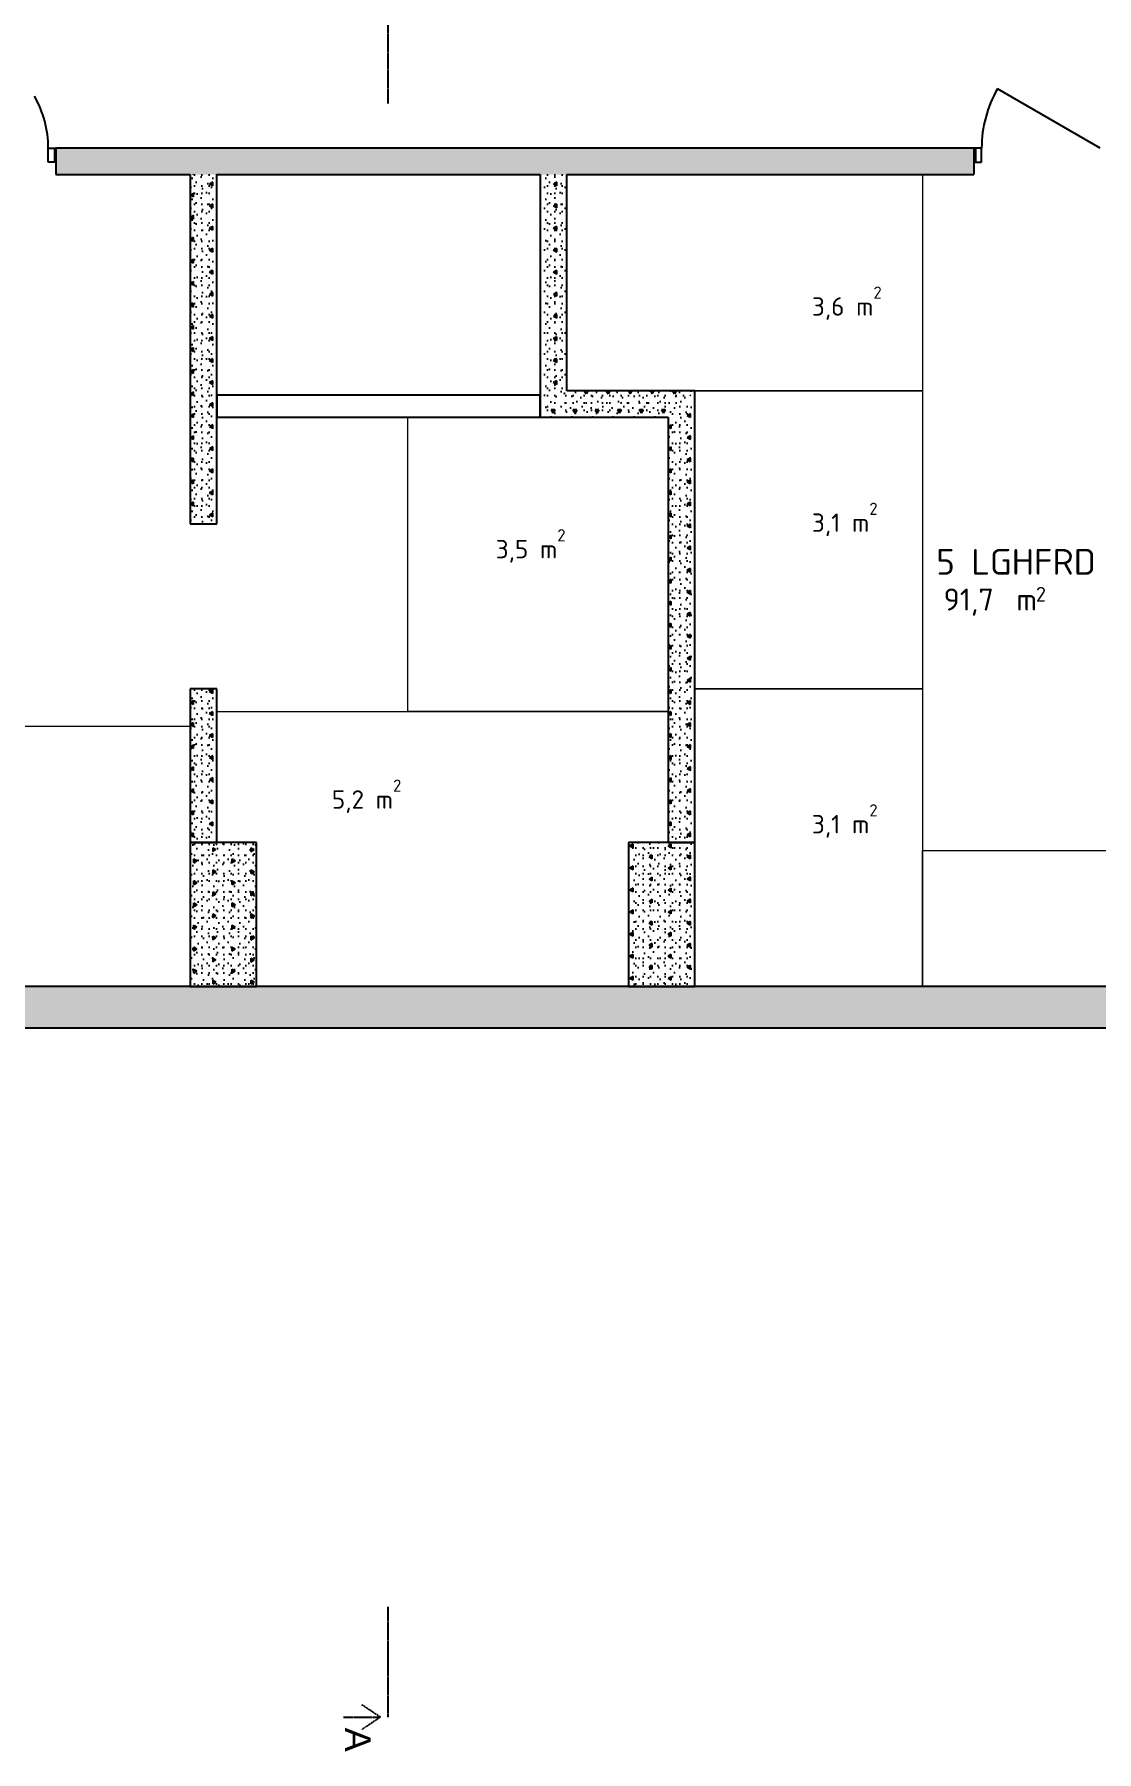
# Model space of a CAD drawing. Header units: millimetres. Extents: x -214 to 76936, y -5099 to 21069.
# Drawn here: x 13336 to 20559, y -5095 to 6581 of the extents above; entities that cross this region are included whole.
import ezdxf
from ezdxf.enums import TextEntityAlignment as Align

# ---------------------------------------------------------------- set-up
doc = ezdxf.new("R2010")
doc.units = ezdxf.units.MM
doc.header["$MEASUREMENT"] = 0
doc.linetypes.add('A_PSTRECK_2', pattern=[3.8, 2.2, -0.7, 0.2, -0.7])
doc.linetypes.add('DASHED_4', pattern=[7, 4, -3])
for name, color, linetype in [('A--------JA', 3, 'A_PSTRECK_2'), ('A-01SB-----', 3, 'Continuous'), ('A-01SC-----', 7, 'Continuous'), ('A-27B------', 7, 'Continuous'), ('A-42-------', 1, 'Continuous'), ('A-A-BIA----', 4, 'DASHED_4')]:
    doc.layers.add(name, color=color, linetype=linetype)
doc.layers.add('A-45C---E--', color=1, linetype='Continuous', lineweight=0)
doc.layers.add('A-A-RUA----', color=3, linetype='Continuous', lineweight=0)
doc.styles.add('GENERATED_STYLE_1', font='arial.ttf')
doc.styles.add('ISO', font='')
doc.styles.get('ISO').set_extended_font_data('ISOCPEUR')
pattern_1 = [(90, (0, 0), (-259.8076, 0), [25, -125]), (90, (-129.9, 75), (-259.8076, 0), [25, -125]), (150, (0, 0), (129.9038, 225), [25, -125]), (150, (9e-15, 150), (129.9038, 225), [25, -125]), (210, (2e-15, 25), (-129.9038, 225), [25, -125]), (210, (1e-14, 175), (-129.9038, 225), [25, -125]), (90, (-25, 2e-15), (-50, 0), [0, -50, 0, -75]), (135, (-25, 25), (35.35534, 35.35534), [0, -37.5, 0, -62.5])]
pattern_2 = [(0, (0, 0), (0, 259.8076), [25, -125]), (0, (75, 129.9), (0, 259.8076), [25, -125]), (60, (0, 0), (-225, 129.9038), [25, -125]), (60, (150, 0), (-225, 129.9038), [25, -125]), (120, (25, 0), (225, 129.9038), [25, -125]), (120, (175, 0), (225, 129.9038), [25, -125]), (0, (0, 25), (0, 50), [0, -50, 0, -75]), (45, (25, 25), (-35.35534, 35.35534), [0, -37.5, 0, -62.5])]
pattern_3 = [(0, (0, 0), (0, 600), [])]

# ---------------------------------------------------------------- blocks, each defined once
blk = doc.blocks.new('5 LGHFRD_016_8', base_point=(20068, 2867))
at = {"layer": 'A-A-RUA----', "style": 'ISO'}
for tag, height, p in [('ROOM_NAME', 175, (19468, 3082)), ('bFrame', 150, (19518, 2813)), ('DUMMY_377', 150, (19917, 2813)), ('DUMMY_378', 100, (20146, 2824))]:
    blk.add_attdef(tag, text='', height=height, dxfattribs=at).set_placement(p, align=Align.TOP_LEFT)

msp = doc.modelspace()

# ---------------------------------------------------------------- hatches: boundary and pattern name
at = {"layer": 'A-01SC-----', "linetype": 'Continuous'}
h = msp.add_hatch(dxfattribs=at)
h.set_pattern_fill('BETONG__STD_', color=256, style=0, pattern_type=2)
h.set_pattern_definition(pattern_2)
h.paths.add_polyline_path([(76756, 107), (196, 107), (196, -173), (76756, -173)])
at = {"layer": 'A-27B------', "linetype": 'Continuous'}
h = msp.add_hatch(dxfattribs=at)
h.set_pattern_fill('BETONG__STD_', color=256, style=0, pattern_type=2)
h.set_pattern_definition(pattern_2)
h.paths.add_polyline_path([(13483, 5807), (13483, 5712), (13483, 5627), (19725, 5627), (19725, 5712), (19725, 5807)])
h = msp.add_hatch(dxfattribs=at)
h.set_pattern_fill('BETONG__STD_', color=256, style=0, pattern_type=2)
h.set_pattern_definition(pattern_1)
h.paths.add_polyline_path([(14396, 5627), (14396, 3252), (14576, 3252), (14576, 5627)])
h = msp.add_hatch(dxfattribs=at)
h.set_pattern_fill('BETONG__STD_', color=256, style=0, pattern_type=2)
h.set_pattern_definition(pattern_1)
h.paths.add_polyline_path([(16776, 5627), (16776, 3977), (16956, 4157), (16956, 5627)])
h = msp.add_hatch(dxfattribs=at)
h.set_pattern_fill('BETONG__STD_', color=256, style=0, pattern_type=2)
h.set_pattern_definition([(180, (0, 0), (0, 259.8076), [25, -125]), (180, (-75, -129.9), (0, 259.8076), [25, -125]), (240, (0, 0), (-225, 129.9038), [25, -125]), (240, (-150, 2e-14), (-225, 129.9038), [25, -125]), (300, (-25, 3e-15), (225, 129.9038), [25, -125]), (300, (-175, 2e-14), (225, 129.9038), [25, -125]), (180, (-3e-15, -25), (0, 50), [0, -50, 0, -75]), (225, (-25, -25), (-35.35534, 35.35534), [0, -37.5, 0, -62.5])])
h.paths.add_polyline_path([(16776, 3977), (17646, 3977), (17826, 4157), (16956, 4157)])
h = msp.add_hatch(dxfattribs=at)
h.set_pattern_fill('BETONG__STD_', color=256, style=0, pattern_type=2)
h.set_pattern_definition(pattern_1)
h.paths.add_polyline_path([(17646, 3977), (17646, 1087), (17826, 1087), (17826, 4157)])
h = msp.add_hatch(dxfattribs=at)
h.set_pattern_fill('BETONG__STD_', color=256, style=0, pattern_type=2)
h.set_pattern_definition(pattern_1)
h.paths.add_polyline_path([(14396, 2131), (14396, 1087), (14576, 1087), (14576, 2131)])
h = msp.add_hatch(dxfattribs=at)
h.set_pattern_fill('BETONG__STD_', color=256, style=0, pattern_type=2)
h.set_pattern_definition([(270, (0, 0), (259.8076, 0), [25, -125]), (270, (129.9, -75), (259.8076, 0), [25, -125]), (330, (0, 0), (129.904, 225), [25, -125]), (330, (-3e-14, -150), (129.904, 225), [25, -125]), (30, (-5e-15, -25), (-129.904, 225), [25, -125]), (30, (-3e-14, -175), (-129.904, 225), [25, -125]), (270, (25, -5e-15), (50, 0), [0, -50, 0, -75]), (315, (25, -25), (35.35534, 35.35534), [0, -37.5, 0, -62.5])])
h.paths.add_polyline_path([(14396, 1087), (14396, 107), (14846, 107), (14846, 1087)])
h = msp.add_hatch(dxfattribs=at)
h.set_pattern_fill('BETONG__STD_', color=256, style=0, pattern_type=2)
h.set_pattern_definition(pattern_1)
h.paths.add_polyline_path([(17376, 1087), (17376, 107), (17826, 107), (17826, 1087)])
at = {"layer": 'A-42-------', "linetype": 'Continuous'}
h = msp.add_hatch(dxfattribs=at)
h.set_pattern_fill('FALSAD_PLÅT__LIGGANDE_600', color=256, style=0, pattern_type=2)
h.set_pattern_definition(pattern_3)
h.paths.add_polyline_path([(13431, 5712), (13483, 5712), (13483, 5807), (13431, 5807)])
h = msp.add_hatch(dxfattribs=at)
h.set_pattern_fill('FALSAD_PLÅT__LIGGANDE_600', color=256, style=0, pattern_type=2)
h.set_pattern_definition(pattern_3)
h.paths.add_polyline_path([(19777, 5712), (19777, 5807), (19725, 5807), (19725, 5712)])

# ---------------------------------------------------------------- linework, layer by layer
at = {"layer": 'A--------JA'}
for p, q in [((15739, 6861), (15739, 6111)), ((15739, -4110), (15739, -4860)), ((15689, -4860), (15564, -4777)), ((15439, -4860), (15689, -4860)), ((15689, -4860), (15564, -4944))]:
    msp.add_line(p, q, dxfattribs=at)
at = {"layer": 'A-01SB-----', "flags": 128}
for points in [[(16776, 4127), (14576, 4127)], [(14576, 4127), (14576, 3977)], [(16776, 3977), (16776, 4127)], [(14576, 3977), (16776, 3977)]]:
    msp.add_lwpolyline(points, dxfattribs=at)
at = {"layer": 'A-01SC-----', "flags": 128}
for points in [[(76756, 107), (6777, 107)], [(196, -173), (76756, -173)]]:
    msp.add_lwpolyline(points, dxfattribs=at)
at = {"layer": 'A-27B------'}
for p, q in [((13483, 5807), (13483, 5712)), ((19725, 5807), (19725, 5712)), ((13483, 5712), (13483, 5627)), ((19725, 5712), (19725, 5627))]:
    msp.add_line(p, q, dxfattribs=at)
at = {"layer": 'A-27B------', "flags": 128}
for points in [[(19725, 5807), (13483, 5807)], [(13483, 5627), (14396, 5627)], [(14396, 5627), (14396, 3252)], [(14576, 5627), (16776, 5627)], [(14576, 3252), (14576, 5627)], [(16776, 5627), (16776, 3977)], [(16956, 5627), (19725, 5627)], [(16956, 4157), (16956, 5627)], [(17826, 4157), (16956, 4157)], [(17826, 1087), (17826, 4157)], [(16776, 3977), (17646, 3977)], [(17646, 3977), (17646, 1087)], [(14396, 3252), (14576, 3252)], [(14396, 2131), (14396, 1087)], [(14576, 2131), (14396, 2131)], [(14576, 1087), (14576, 2131)], [(14396, 1087), (14576, 1087)], [(14396, 1087), (14396, 107)], [(14846, 1087), (14396, 1087)], [(14846, 107), (14846, 1087)], [(17376, 1087), (17376, 107)], [(17826, 1087), (17376, 1087)], [(17646, 1087), (17826, 1087)], [(17826, 107), (17826, 1087)], [(14396, 107), (14846, 107)], [(17376, 107), (17826, 107)]]:
    msp.add_lwpolyline(points, dxfattribs=at)
at = {"layer": 'A-42-------'}
for p, q in [((20583, 5807), (19885, 6210)), ((13431, 5712), (13431, 5807)), ((13431, 5807), (13483, 5807)), ((13473, 5807), (13473, 5712)), ((13483, 5807), (13483, 5712)), ((13483, 5807), (13483, 5712)), ((19777, 5807), (19725, 5807)), ((19725, 5807), (19725, 5712)), ((19725, 5807), (19725, 5712)), ((19735, 5807), (19735, 5712)), ((19777, 5712), (19777, 5807)), ((13483, 5712), (13431, 5712)), ((19725, 5712), (19777, 5712))]:
    msp.add_line(p, q, dxfattribs=at)
for centre, radius, start, end in [((20583, 5807), 806, 150, 180), ((12725, 5807), 706, 0, 30)]:
    msp.add_arc(centre, radius, start, end, dxfattribs=at)
at = {"layer": 'A-45C---E--', "flags": 128}
for points in [[(16956, 5627), (19375, 5627), (19375, 4157), (16956, 4157)], [(17826, 4157), (19375, 4157), (19375, 2132), (17826, 2132)], [(15876, 3977), (17646, 3977), (17646, 1977), (15876, 1977)], [(19375, 1032), (20675, 1032), (20675, 2377), (22286, 2377), (22286, 107), (19375, 107)], [(17826, 2132), (19375, 2132), (19375, 107), (17826, 107)], [(11990, 1877), (14396, 1877), (14396, 107), (11990, 107)], [(14576, 1977), (17646, 1977), (17646, 1087), (17376, 1087), (17376, 107), (14846, 107), (14846, 1087), (14576, 1087)]]:
    msp.add_lwpolyline(points, close=True, dxfattribs=at)

# ---------------------------------------------------------------- block references
at = {"layer": 'A-A-BIA----'}
ref = msp.add_blockref('5 LGHFRD_016_8', (20068, 2867), dxfattribs=at)
ref.add_attrib('ROOM_NAME', '5 LGHFRD', dxfattribs={"layer": 'A-A-RUA----', "color": 7, "height": 175, "style": 'ISO'}).set_placement((19468, 3082), align=Align.TOP_LEFT)
ref.add_attrib('bFrame', '91,7', dxfattribs={"layer": 'A-A-RUA----', "color": 7, "height": 150, "style": 'ISO'}).set_placement((19518, 2813), align=Align.TOP_LEFT)
ref.add_attrib('DUMMY_377', ' m', dxfattribs={"layer": 'A-A-RUA----', "color": 7, "height": 150, "style": 'ISO'}).set_placement((19917, 2813), align=Align.TOP_LEFT)
ref.add_attrib('DUMMY_378', '2', dxfattribs={"layer": 'A-A-RUA----', "color": 7, "height": 100, "style": 'ISO'}).set_placement((20146, 2824), align=Align.TOP_LEFT)

# ---------------------------------------------------------------- texts
at = {"layer": 'A--------JA', "insert": (15449, -5095), "char_height": 175, "attachment_point": 9, "rotation": 270, "style": 'GENERATED_STYLE_1'}
msp.add_mtext('\\A1;{\\pt0;\\fArial CYR|b0|i0|c204|p34;A\\fArial CYR|b0|i0|c204|p34;\\fArial CYR|b0|i0|c204|p34;}', dxfattribs=at)
at = {"layer": 'A-45C---E--', "char_height": 125, "attachment_point": 7, "style": 'ISO'}
for s, insert in [('{\\fISOCPEUR|b0|i0|c0|p34;3,6 m{\\H0.66x;\\S2^  ;}}', (18623, 4639)), ('{\\fISOCPEUR|b0|i0|c0|p34;3,1 m{\\H0.66x;\\S2^  ;}}', (18623, 3169)), ('{\\fISOCPEUR|b0|i0|c0|p34;3,5 m{\\H0.66x;\\S2^  ;}}', (16473, 2989)), ('{\\fISOCPEUR|b0|i0|c0|p34;5,2 m{\\H0.66x;\\S2^  ;}}', (15359, 1287)), ('{\\fISOCPEUR|b0|i0|c0|p34;3,1 m{\\H0.66x;\\S2^  ;}}', (18623, 1119))]:
    msp.add_mtext(s, dxfattribs=dict(at, insert=insert))

doc.saveas('drawing.dxf')
